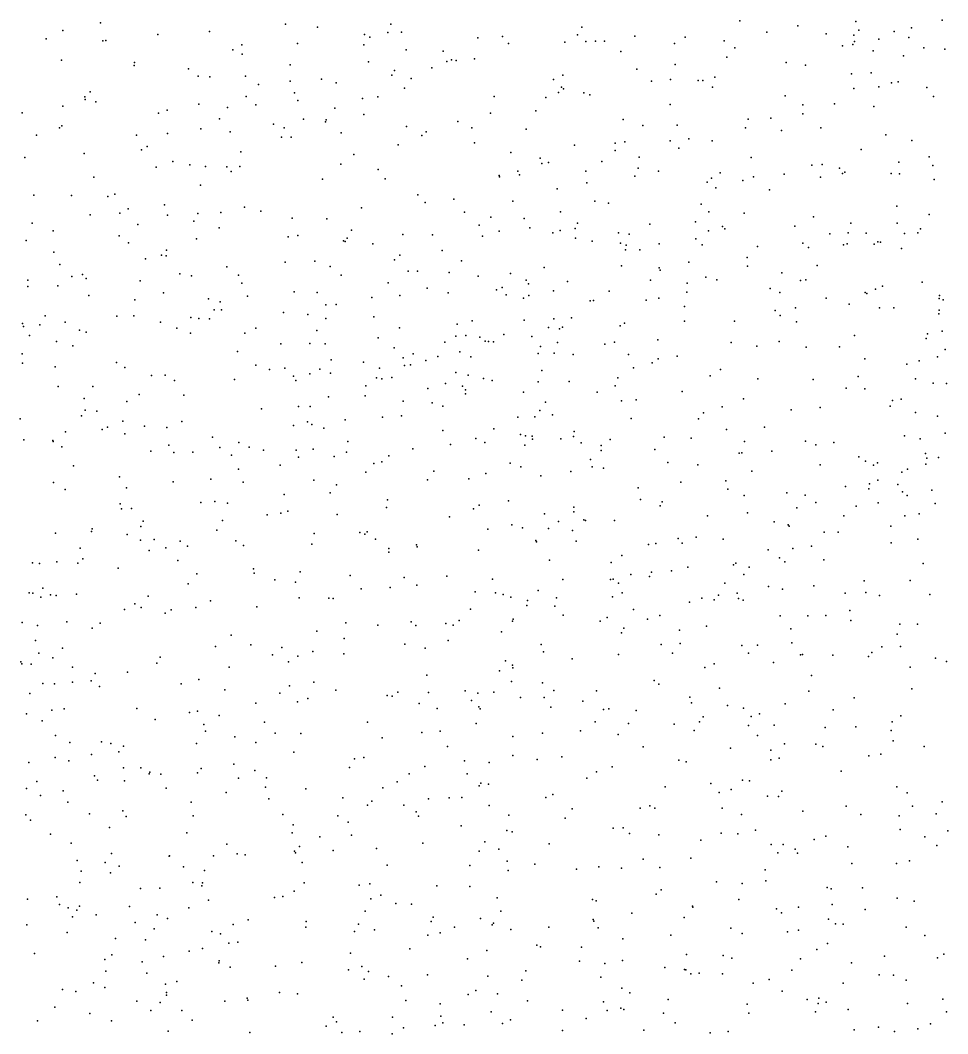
# Model space of a CAD drawing. Header units: metres. Extents: x -25 to 25, y -27.7 to 27.8.
# Drawn here: x -3.285 to -1.738, y 1.707 to 3.398 of the extents above; entities that cross this region are included whole.
import ezdxf

# ---------------------------------------------------------------- set-up
doc = ezdxf.new("R2010")
doc.units = ezdxf.units.M

msp = doc.modelspace()

# ---------------------------------------------------------------- linework, layer by layer
for p in [(-3.1509, 3.3943, -10.1963), (-2.8423, 3.3921, 13.0084), (-2.7892, 3.3868, 24.8754), (-2.6668, 3.3919, -9.9068), (-2.348, 3.3872, -9.7775), (-2.0843, 3.3976, 28.7458), (-1.9878, 3.3892, 15.7007), (-1.891, 3.3963, -10.1173), (-1.7981, 3.3857, 18.0798), (-1.7466, 3.3985, 13.7947), (-3.2417, 3.3675, 25.1123), (-3.214, 3.3815, 18.8822), (-3.0554, 3.3749, 29.1836), (-2.9695, 3.3798, 25.0237), (-2.7106, 3.375, 24.7938), (-2.7016, 3.3705, 16.3932), (-2.6718, 3.3783, 13.737), (-2.6488, 3.3786, 6.9426), (-2.5216, 3.3691, 13.0468), (-2.4805, 3.3714, 24.6059), (-2.3555, 3.3741, 6.7732), (-2.2597, 3.3719, 18.1997), (-2.1758, 3.3702, 13.2268), (-2.0396, 3.3787, 13.3758), (-1.9406, 3.3756, 28.5352), (-1.8942, 3.3736, 13.6381), (-1.8858, 3.3819, 15.6854), (-1.8526, 3.367, -22.9254), (-1.8267, 3.38, 28.2369), (-1.8025, 3.3698, 13.6587), (-3.1475, 3.3643, 29.198), (-3.1421, 3.3645, 24.981), (-2.9301, 3.3494, 29.1754), (-2.9154, 3.3573, 16.3872), (-2.8225, 3.3598, 16.4097), (-2.7118, 3.3576, 6.7338), (-2.4704, 3.3599, 16.322), (-2.3762, 3.3618, 16.2579), (-2.3413, 3.3631, 13.118), (-2.325, 3.3635, 24.3305), (-2.3103, 3.3635, 23.5128), (-2.1936, 3.3595, 24.5134), (-2.1107, 3.3644, 18.2549), (-2.0927, 3.3523, 13.3015), (-1.9128, 3.356, 28.4386), (-1.8959, 3.3582, 16.3427), (-1.8931, 3.3632, 18.3314), (-1.7774, 3.3523, 25.5951), (-1.7421, 3.3505, 28.0508), (-2.9146, 3.3417, 13.0108), (-2.6411, 3.3491, 13.0006), (-2.5795, 3.3469, 24.6638), (-2.5653, 3.3327, 3.7432), (-2.527, 3.3339, 6.6739), (-2.2827, 3.3461, 24.522), (-2.106, 3.3367, 16.2575), (-1.8618, 3.3475, 28.3214), (-1.8114, 3.3389, 15.7492), (-3.2163, 3.332, 13.1175), (-3.0947, 3.3229, 13.0537), (-3.0943, 3.3281, 16.3413), (-3.0045, 3.3174, 15.9604), (-2.8347, 3.3243, 18.5654), (-2.7042, 3.3294, 29.14), (-2.5984, 3.3189, 16.4097), (-2.5733, 3.3298, 24.637), (-2.5576, 3.3316, 7.0599), (-2.2563, 3.3168, 13.1622), (-2.1921, 3.3248, 6.7249), (-2.0069, 3.3279, 18.4458), (-1.9748, 3.3234, 15.777), (-2.988, 3.3053, 24.9865), (-2.9687, 3.3039, 18.709), (-2.9092, 3.3054, 24.9307), (-2.7825, 3.3003, 24.8114), (-2.6649, 3.307, 6.5859), (-2.6608, 3.3149, -23.3475), (-2.6326, 3.3013, 23.0051), (-2.3952, 3.2997, 29.0065), (-2.3798, 3.3069, 13.754), (-2.2003, 3.2996, 16.1136), (-2.126, 3.3036, 16.0061), (-1.8982, 3.309, 3.6232), (-1.8653, 3.311, 13.5145), (-2.8873, 3.2912, 6.6141), (-2.8348, 3.2969, 13.7442), (-2.758, 3.2943, -10.11), (-2.6439, 3.2852, 24.6826), (-2.3822, 3.2869, 3.637), (-2.3784, 3.2843, 13.0832), (-2.2315, 3.2967, 23.8465), (-2.1539, 3.2979, -9.9529), (-2.1463, 3.2979, 28.8094), (-2.1298, 3.2867, 13.2466), (-1.8941, 3.2847, 28.3727), (-1.8526, 3.2873, 15.8076), (-1.8312, 3.2941, 6.7366), (-1.8204, 3.2955, 24.5071), (-1.7721, 3.2865, 13.6059), (-3.1771, 3.2708, 4.2994), (-3.1767, 3.2662, 29.2454), (-3.1683, 3.2788, 16.3266), (-2.9079, 3.2712, 6.864), (-2.8275, 3.2775, 12.9612), (-2.7138, 3.268, 3.9699), (-2.6884, 3.2705, 12.9763), (-2.4944, 3.271, 13.0376), (-2.4081, 3.2698, -9.9634), (-2.3871, 3.2777, 24.5359), (-2.3447, 3.2774, 16.2889), (-2.3345, 3.2741, 6.6314), (-2.0088, 3.2726, 18.6024), (-1.7612, 3.2714, 28.0031), (-3.2142, 3.255, 25.0181), (-3.1591, 3.2624, 13.865), (-3.0401, 3.2484, 24.9952), (-2.9873, 3.2582, 29.195), (-2.9393, 3.253, 12.9834), (-2.8918, 3.2574, 16.4251), (-2.8218, 3.2645, 16.0152), (-2.7603, 3.252, 7.0404), (-2.2005, 3.2578, 18.5369), (-1.9795, 3.2575, 13.3971), (-1.9264, 3.259, 15.8422), (-1.8606, 3.2548, 28.2862), (-3.2821, 3.2439, 25.0916), (-3.0542, 3.2432, 12.9809), (-2.9528, 3.234, 4.3111), (-2.8122, 3.2333, 24.8042), (-2.7744, 3.2322, 4.1674), (-2.7117, 3.2412, 24.7233), (-2.5006, 3.2433, 24.5759), (-2.4249, 3.2473, 16.3612), (-2.2792, 3.2326, 28.9293), (-2.0706, 3.2333, 13.2911), (-2.0329, 3.235, 28.6797), (-1.9794, 3.2424, -10.3529), (-3.2197, 3.2189, 18.905), (-3.2156, 3.2225, 13.0242), (-2.9836, 3.2173, -23.5058), (-2.8624, 3.2249, 29.1783), (-2.8448, 3.2188, 6.4326), (-2.7759, 3.2292, 22.8432), (-2.6408, 3.2213, 16.4474), (-2.5548, 3.2295, 16.4252), (-2.5316, 3.2189, 29.0933), (-2.4409, 3.2167, 29.0363), (-2.246, 3.223, 23.9858), (-2.1892, 3.2236, 24.4932), (-2.075, 3.219, 24.486), (-2.0148, 3.2143, 15.9968), (-1.949, 3.2191, 7.3292), (-3.2581, 3.2065, 16.3173), (-3.091, 3.2068, 29.2287), (-3.0391, 3.2095, 24.9605), (-2.9346, 3.2124, 24.9096), (-2.8492, 3.2034, 24.9311), (-2.833, 3.2036, 16.4565), (-2.7495, 3.2105, 12.9485), (-2.6148, 3.2064, 24.6428), (-2.6078, 3.2125, 3.8612), (-2.1695, 3.2007, 6.5747), (-1.8408, 3.2072, 13.595), (-1.7973, 3.1977, 15.9848), (-3.0829, 3.1825, 6.4323), (-3.0734, 3.1878, 16.4), (-2.6544, 3.1905, 12.957), (-2.5271, 3.194, 13.7434), (-2.3605, 3.1898, 13.0812), (-2.2925, 3.1809, 24.503), (-2.2924, 3.1931, 7.1751), (-2.2764, 3.1958, 24.1666), (-2.2007, 3.197, 28.8618), (-2.1862, 3.1849, 15.9922), (-2.1303, 3.1971, 16.1142), (-1.8821, 3.1829, 18.7906), (-3.2772, 3.1696, 24.9607), (-3.1783, 3.1763, 24.9724), (-2.9172, 3.1791, 12.9343), (-2.7286, 3.1744, 16.4649), (-2.4662, 3.1776, 13.0283), (-2.4175, 3.1685, 24.4422), (-2.2523, 3.1698, 23.7421), (-2.0652, 3.1697, 18.7999), (-1.7682, 3.1704, 27.9517), (-3.0584, 3.1533, 6.7191), (-3.0307, 3.1629, 12.9227), (-3.0022, 3.1572, 29.2091), (-2.9761, 3.1542, 18.8192), (-2.9403, 3.1541, 16.4465), (-2.9184, 3.1546, 22.6951), (-2.75, 3.1585, 29.1642), (-2.6879, 3.1495, 24.8242), (-2.4546, 3.1464, 16.0099), (-2.4149, 3.1592, -10.1984), (-2.4038, 3.1609, 18.6147), (-2.3416, 3.1468, 28.9736), (-2.3146, 3.1626, 16.3266), (-2.2541, 3.1514, 28.9083), (-2.2199, 3.1465, 18.769), (-1.9641, 3.1567, 28.5993), (-1.9472, 3.1575, -22.9613), (-1.9181, 3.1517, 15.9386), (-1.819, 3.1619, 24.5135), (-1.7625, 3.156, 3.7331), (-3.1625, 3.1365, 22.5455), (-2.933, 3.1461, 13.7439), (-2.7805, 3.1333, 18.7076), (-2.6764, 3.1338, 6.2746), (-2.4857, 3.1395, 6.3524), (-2.4852, 3.1374, 24.5592), (-2.452, 3.1407, 16.4218), (-2.2594, 3.1382, 13.132), (-2.1315, 3.1351, 3.6969), (-2.1174, 3.1441, 24.4853), (-2.0791, 3.131, 28.751), (-2.0617, 3.1372, 13.274), (-2.0104, 3.1415, 16.015), (-1.9499, 3.1367, 24.4939), (-1.9128, 3.1428, 28.5021), (-1.9092, 3.145, 13.3882), (-1.8319, 3.1428, 13.4239), (-1.8179, 3.1422, 28.1955), (-1.7601, 3.1328, 27.8743), (-2.9845, 3.1235, 15.8792), (-2.3889, 3.1172, 3.7663), (-2.3397, 3.1271, 23.3912), (-2.139, 3.1284, 16.1726), (-2.1246, 3.1187, 13.2162), (-2.0351, 3.1157, 24.4894), (-3.2624, 3.1067, 12.9167), (-3.1998, 3.1059, 2.5785), (-3.1389, 3.1044, 15.8543), (-3.127, 3.1083, 2.4338), (-2.6215, 3.1069, 22.9252), (-2.5616, 3.1, 29.105), (-2.4631, 3.0964, 13.005), (-2.3263, 3.0966, 6.3146), (-3.1049, 3.0835, 24.9047), (-3.0442, 3.0903, 4.3588), (-2.9106, 3.0864, 29.1948), (-2.8836, 3.0797, 12.8656), (-2.7159, 3.0854, 24.6982), (-2.6093, 3.0943, 12.9281), (-2.3037, 3.0932, 13.7386), (-2.1488, 3.0917, 28.822), (-2.136, 3.0789, 6.3438), (-1.8223, 3.0883, 28.2858), (-3.1684, 3.0735, 2.1076), (-3.1187, 3.0765, 18.9009), (-3.0393, 3.0734, 2.7055), (-2.9955, 3.063, 29.2241), (-2.9887, 3.076, 24.8872), (-2.9502, 3.0775, 2.5607), (-2.8313, 3.0681, 24.7794), (-2.7736, 3.0671, 7.1103), (-2.544, 3.0784, 24.6588), (-2.4996, 3.07, 7.1612), (-2.4441, 3.0675, 18.7342), (-2.3838, 3.0787, 13.0421), (-2.1581, 3.0623, 19.5994), (-2.0769, 3.0765, 15.7444), (-1.9617, 3.0704, 19.5596), (-1.7684, 3.0741, 27.8091), (-3.2653, 3.0598, 6.232), (-3.2303, 3.0471, 16.3544), (-3.0887, 3.0574, 16.4101), (-2.953, 3.0523, 25.1432), (-2.7326, 3.0484, 24.9592), (-2.5194, 3.0563, 24.5591), (-2.4862, 3.0464, 23.1141), (-2.4348, 3.0523, 29.0303), (-2.384, 3.0478, 24.5182), (-2.3592, 3.0511, 16.3827), (-2.355, 3.0599, 28.9794), (-2.2345, 3.0584, 18.9023), (-2.1365, 3.0471, 7.2468), (-2.1135, 3.0542, 19.3291), (-2.1094, 3.0502, 24.4849), (-1.9925, 3.0546, 19.7159), (-1.8989, 3.0599, 28.4956), (-1.8217, 3.06, 24.5172), (-1.7829, 3.0506, 27.9621), (-3.2754, 3.0308, 2.9109), (-3.1199, 3.0389, 12.7929), (-2.9908, 3.0338, 16.4407), (-2.8382, 3.0368, 16.4748), (-2.8219, 3.0394, 2.6674), (-2.7459, 3.0301, 16.4779), (-2.743, 3.0292, 2.519), (-2.7398, 3.035, 29.1653), (-2.6465, 3.0411, 15.8679), (-2.5972, 3.0406, 4.1506), (-2.5136, 3.0379, 3.9652), (-2.3966, 3.0435, 15.8157), (-2.3588, 3.0347, 6.1495), (-2.3305, 3.0296, 19.5013), (-2.2867, 3.0437, 13.0944), (-2.2693, 3.0412, -23.1848), (-2.158, 3.0335, 13.1712), (-1.9341, 3.042, 13.6171), (-1.9034, 3.0436, 24.4993), (-1.8737, 3.043, 19.2708), (-1.8539, 3.0289, 28.4278), (-1.8498, 3.028, 19.1174), (-1.8098, 3.0426, -22.8087), (-1.7874, 3.0435, 28.1562), (-3.2291, 3.0114, 22.4468), (-3.1043, 3.0269, 29.2713), (-3.0408, 3.015, 12.753), (-2.697, 3.0252, 12.8821), (-2.5808, 3.0142, 24.5999), (-2.2836, 3.0264, 23.5686), (-2.275, 3.0152, 15.6797), (-2.274, 3.023, 24.1052), (-2.2512, 3.0151, 23.8347), (-2.219, 3.0255, 24.4949), (-2.1472, 3.0235, 16.1978), (-2.0548, 3.0209, 16.101), (-1.979, 3.0264, 28.6435), (-1.9699, 3.0194, 3.8129), (-1.9112, 3.0239, 15.6183), (-1.9055, 3.0251, 6.306), (-1.8602, 3.025, 13.3175), (-1.8145, 3.0176, 13.5226), (-3.076, 3.0001, -23.6855), (-3.0494, 3.0064, 13.7516), (-3.0418, 3.0051, 24.8683), (-2.8428, 2.9948, 18.8423), (-2.7933, 2.9966, 2.8417), (-2.6605, 2.9987, 4.429), (-2.6518, 3.0064, 24.6524), (-2.5486, 2.9967, 16.4601), (-2.1697, 2.9947, 3.8281), (-2.0723, 3.0024, 6.1749), (-3.2192, 2.991, 6.7316), (-2.9404, 2.9868, 29.2045), (-2.7679, 2.9873, 6.0851), (-2.638, 2.9796, 7.1483), (-2.622, 2.9799, 12.8767), (-2.5696, 2.9777, -10.2648), (-2.4106, 2.986, 12.9934), (-2.2818, 2.9885, 28.9429), (-2.2192, 2.9854, 5.9452), (-2.2172, 2.9812, 13.1225), (-2.0718, 2.9881, 15.5449), (-1.9556, 2.9891, 16.0039), (-3.2724, 2.9649, 29.3633), (-3.1989, 2.971, 1.7997), (-3.181, 2.9743, 29.3128), (-3.1751, 2.9673, 16.3753), (-3.0851, 2.9636, 16.4099), (-3.0189, 2.9755, 29.2356), (-2.9992, 2.9717, 15.7609), (-2.921, 2.9733, 12.7262), (-2.7497, 2.9732, 12.8122), (-2.521, 2.9714, 12.9271), (-2.467, 2.9761, -23.263), (-2.441, 2.9647, 19.7818), (-2.3717, 2.9624, 5.9342), (-2.2335, 2.9646, 16.2929), (-2.141, 2.9696, 5.787), (-2.123, 2.9652, 24.4939), (-2.0144, 2.9771, 28.712), (-1.983, 2.9641, 5.5979), (-1.9742, 2.9655, 5.979), (-1.7802, 2.9615, 28.3127), (-3.2722, 2.9544, 12.6948), (-3.2221, 2.955, 24.8422), (-3.046, 2.9438, 25.2656), (-2.9152, 2.9598, 16.4571), (-2.828, 2.9453, 29.1807), (-2.7897, 2.9442, 24.7509), (-2.6711, 2.9601, 13.6714), (-2.6061, 2.9511, 24.8857), (-2.5712, 2.9434, 29.1076), (-2.4904, 2.9485, 19.3466), (-2.4807, 2.9524, 15.7007), (-2.437, 2.9586, 24.5436), (-2.3952, 2.9467, 19.1585), (-2.3026, 2.9461, 5.7611), (-2.1727, 2.9448, 28.8742), (-2.1722, 2.9596, 5.5837), (-2.0335, 2.9506, -22.9817), (-2.0179, 2.9442, 13.2448), (-1.8753, 2.944, 7.2198), (-1.8581, 2.9499, 5.8548), (-1.8464, 2.9549, 28.4896), (-3.1707, 2.9391, 12.6606), (-3.0936, 2.9321, 3.1968), (-2.9712, 2.9336, 6.0762), (-2.9516, 2.9284, 7.0488), (-2.9057, 2.938, 24.8176), (-2.6982, 2.9355, 16.478), (-2.6518, 2.939, 2.2299), (-2.4744, 2.9404, 4.2415), (-2.4452, 2.9345, 29.0361), (-2.4363, 2.9393, 4.0594), (-2.3342, 2.9303, 13.6944), (-2.3284, 2.9305, 24.2821), (-2.2404, 2.9314, 24.5057), (-2.2194, 2.9347, 5.4065), (-1.9402, 2.9346, 24.5067), (-1.8722, 2.9423, 16.0052), (-1.7516, 2.934, 3.8779), (-1.751, 2.9392, 27.7117), (-1.7453, 2.9321, 28.0818), (-2.9617, 2.9151, 22.6087), (-2.9493, 2.9152, 12.6467), (-2.8456, 2.9106, 2.0234), (-2.7752, 2.9233, 25.1145), (-2.7578, 2.924, 2.9952), (-2.1766, 2.9209, 16.2461), (-2.0256, 2.9142, 24.503), (-1.9914, 2.9187, 16.0541), (-1.9022, 2.9245, 13.2782), (-1.8514, 2.9186, 19.985), (-1.8274, 2.9185, 24.528), (-1.7518, 2.9149, 27.7941), (-3.2434, 2.9054, 25.3319), (-3.2103, 2.8948, 29.339), (-3.1237, 2.9044, 6.0796), (-3.0958, 2.9049, 12.5985), (-3.0512, 2.8946, 29.251), (-3.0003, 2.9025, 16.4315), (-2.9873, 2.9008, 1.912), (-2.969, 2.9004, 29.2139), (-2.8053, 2.9076, 15.726), (-2.7751, 2.9008, 12.6961), (-2.695, 2.9034, 12.7625), (-2.5309, 2.8968, 2.5686), (-2.4444, 2.8978, 5.7205), (-2.3947, 2.8999, 4.4343), (-2.3652, 2.9017, 15.5477), (-2.2766, 2.8929, 23.6542), (-2.1765, 2.8962, 20.0357), (-2.093, 2.8961, 28.8242), (-2.0171, 2.9059, 3.9692), (-1.9901, 2.895, 28.7216), (-1.7526, 2.9085, 15.9922), (-3.2811, 2.8923, 13.8374), (-3.2797, 2.8876, 12.5883), (-3.2526, 2.89, -10.4762), (-3.1864, 2.8815, 15.7099), (-3.1751, 2.8779, 24.8192), (-3.0235, 2.8845, 24.8321), (-3.001, 2.8764, 12.5483), (-2.9104, 2.8765, 12.5798), (-2.8918, 2.8847, 3.2242), (-2.7899, 2.8807, 22.716), (-2.6521, 2.8852, 24.6648), (-2.5563, 2.8915, 4.688), (-2.4038, 2.8857, 5.5706), (-2.385, 2.8832, 29.002), (-2.38, 2.8865, 24.5345), (-2.2841, 2.8887, 16.3265), (-1.7465, 2.8794, 28.33), (-3.2697, 2.8721, 4.5013), (-3.2245, 2.8624, 3.3327), (-2.8018, 2.8592, 4.6167), (-2.6879, 2.8682, 29.1445), (-2.5765, 2.861, 16.4533), (-2.5584, 2.8712, 2.8132), (-2.5415, 2.8726, 19.1001), (-2.5183, 2.8693, 12.8728), (-2.5094, 2.8631, 19.8857), (-2.5038, 2.8623, 24.7423), (-2.4952, 2.8618, 29.0683), (-2.4783, 2.8739, 24.5687), (-2.4313, 2.8704, 16.416), (-2.3887, 2.8609, 5.1994), (-2.2934, 2.8612, 24.5176), (-2.221, 2.8653, 4.2299), (-2.0991, 2.8608, 4.1001), (-2.0189, 2.8625, 5.2667), (-1.893, 2.8724, 15.3616), (-1.7732, 2.8676, 28.4158), (-1.7714, 2.8752, 13.2347), (-3.1971, 2.8552, 16.342), (-2.9227, 2.8454, 3.3999), (-2.8502, 2.8582, 18.9764), (-2.7764, 2.8584, 5.929), (-2.6612, 2.852, 12.7021), (-2.5516, 2.8452, 24.6017), (-2.4208, 2.8425, 24.5092), (-2.4168, 2.8541, 4.8894), (-2.3942, 2.8426, 20.0249), (-2.3096, 2.8577, 4.5609), (-2.0562, 2.8546, 13.1714), (-1.9736, 2.853, 13.224), (-1.9181, 2.8533, 13.525), (-1.7417, 2.8491, 7.0886), (-3.2821, 2.8416, 29.4248), (-3.2811, 2.826, 1.4867), (-3.1245, 2.8273, 3.4891), (-2.7662, 2.8319, 3.4928), (-2.7122, 2.8277, 24.7075), (-2.6463, 2.8353, 19.7273), (-2.6292, 2.8415, 22.8687), (-2.6085, 2.8308, 29.1173), (-2.5884, 2.8375, 12.7507), (-2.5333, 2.8368, 2.2164), (-2.3625, 2.8408, 12.9597), (-2.2703, 2.8406, 28.9437), (-2.2309, 2.8265, 4.4296), (-2.2209, 2.8332, 16.2619), (-2.1887, 2.8381, 24.5114), (-1.8757, 2.8333, 16.0065), (-1.7849, 2.8302, 24.5467), (-1.7544, 2.8365, 5.5273), (-3.2269, 2.8199, 12.4449), (-3.1104, 2.8188, 22.5149), (-2.8919, 2.8228, 29.1897), (-2.8693, 2.8156, 25.2555), (-2.8436, 2.8179, 24.7677), (-2.8016, 2.8085, -23.5477), (-2.7849, 2.8159, 3.7943), (-2.7676, 2.8096, -10.2978), (-2.6857, 2.8176, 19.0623), (-2.6441, 2.8225, 3.7278), (-2.634, 2.8235, 3.1029), (-2.5581, 2.8106, 15.5559), (-2.4147, 2.8138, 7.1507), (-2.2616, 2.8183, 4.7558), (-2.1164, 2.8158, -10.3756), (-1.806, 2.8246, 13.4028), (-3.0663, 2.8055, 3.6642), (-3.043, 2.8061, 29.2537), (-3.0274, 2.7975, 6.9955), (-2.9277, 2.799, 16.4201), (-2.8293, 2.8042, 7.1049), (-2.8251, 2.7972, 16.4448), (-2.6907, 2.8015, 19.2485), (-2.6817, 2.7998, 4.8018), (-2.665, 2.802, 12.6119), (-2.5756, 2.7923, 3.3879), (-2.5377, 2.806, 5.5481), (-2.512, 2.8008, 13.6125), (-2.4979, 2.797, 16.4131), (-2.4209, 2.7952, 24.5665), (-2.3691, 2.7957, 15.3878), (-2.2877, 2.8018, 13.012), (-2.1337, 2.8049, 13.1103), (-2.0544, 2.7998, 24.5136), (-1.9622, 2.7991, 16.0065), (-1.8871, 2.8037, 13.1661), (-1.7913, 2.7998, 15.2655), (-1.762, 2.7925, 15.9862), (-1.7398, 2.7921, 13.124), (-3.2218, 2.7871, 22.401), (-3.1641, 2.7874, 4.6055), (-2.7084, 2.7886, 19.4564), (-2.605, 2.7839, 4.9345), (-2.5471, 2.788, 3.8865), (-2.5423, 2.775, 22.9845), (-2.5419, 2.7816, 5.2941), (-2.4452, 2.778, 29.0333), (-2.3224, 2.7776, 24.1922), (-2.2925, 2.7884, 13.6161), (-2.1806, 2.7787, -23.076), (-1.9069, 2.7845, 28.6854), (-1.8756, 2.7835, 24.5301), (-3.1784, 2.7671, -23.7797), (-3.1074, 2.762, 24.7975), (-3.0868, 2.7739, -10.399), (-3.0119, 2.7728, 12.365), (-2.7706, 2.77, 12.4588), (-2.7096, 2.7718, 29.143), (-2.6459, 2.7625, 24.6931), (-2.5977, 2.7601, 5.094), (-2.4086, 2.7613, 12.8647), (-2.2816, 2.7633, 23.855), (-2.2574, 2.7652, 20.1996), (-2.0782, 2.7667, 20.1985), (-1.8297, 2.7638, -22.9505), (-1.8152, 2.7663, 28.5821), (-3.1767, 2.7477, 29.3273), (-3.1575, 2.746, 16.3143), (-2.8824, 2.75, 15.6108), (-2.8209, 2.7538, 4.7512), (-2.8011, 2.7539, 1.8822), (-2.58, 2.7543, 12.6158), (-2.4183, 2.7472, 23.2817), (-2.1448, 2.7432, 16.165), (-2.1137, 2.7531, 7.1526), (-1.9985, 2.7484, 28.789), (-1.9501, 2.752, 15.186), (-1.8338, 2.7543, 20.1484), (-1.7915, 2.7439, 4.0455), (-3.285, 2.7335, 3.7883), (-3.1827, 2.7383, 13.6724), (-3.1137, 2.7292, 12.3112), (-3.0155, 2.7289, 24.8003), (-2.8059, 2.7283, 3.9996), (-2.7986, 2.7238, 24.7633), (-2.7429, 2.7313, 5.6733), (-2.6804, 2.7361, 12.484), (-2.6488, 2.738, 1.9522), (-2.455, 2.7361, 20.1744), (-2.4266, 2.7366, 3.4795), (-2.3967, 2.7397, 16.3691), (-2.2657, 2.734, 15.2232), (-2.1532, 2.7332, 4.681), (-1.7545, 2.7378, 28.4562), (-3.2093, 2.7113, 24.7801), (-3.1484, 2.7155, 19.1131), (-3.1394, 2.7196, 1.5949), (-3.1103, 2.708, 25.397), (-3.078, 2.7208, 15.5915), (-3.0402, 2.7189, 3.9593), (-2.8292, 2.7219, 12.3471), (-2.7786, 2.7179, 19.6257), (-2.5801, 2.714, 24.6725), (-2.495, 2.7165, 12.6668), (-2.4505, 2.7071, 3.2624), (-2.3608, 2.7121, 2.5995), (-2.1066, 2.7153, 24.5286), (-2.0432, 2.7191, 16.0634), (-1.742, 2.7094, 12.9438), (-3.279, 2.6981, 6.0559), (-3.2308, 2.6971, 15.6003), (-3.2301, 2.6952, 12.2829), (-2.9642, 2.7028, 12.2877), (-2.9201, 2.6937, 19.1755), (-2.7387, 2.6952, 12.3699), (-2.5673, 2.6902, 13.5164), (-2.5249, 2.7005, 16.396), (-2.5097, 2.6937, 24.8811), (-2.4418, 2.7049, 24.6343), (-2.431, 2.7043, 12.7524), (-2.4301, 2.6992, 2.9757), (-2.3833, 2.6996, 2.8038), (-2.362, 2.7037, 24.3278), (-2.3493, 2.6933, 2.4265), (-2.301, 2.6986, 24.0117), (-2.2108, 2.7028, 16.2133), (-2.1656, 2.7008, 13.0589), (-2.0765, 2.6956, 4.4684), (-1.975, 2.6958, 5.1982), (-1.9578, 2.6901, 13.1133), (-1.9277, 2.6937, 7.0896), (-1.8098, 2.7049, 12.073), (-1.7833, 2.6999, 13.03), (-3.2155, 2.6866, 3.9427), (-3.067, 2.6793, 4.7718), (-3.0369, 2.6895, 29.2282), (-3.029, 2.6772, 16.3298), (-2.9971, 2.6778, 5.7668), (-2.9518, 2.6853, 29.1816), (-2.9032, 2.6857, 13.505), (-2.8789, 2.6809, 24.785), (-2.8246, 2.6807, 19.3329), (-2.7964, 2.6826, 19.7813), (-2.7407, 2.6777, 5.1794), (-2.6302, 2.6831, 29.1072), (-2.4433, 2.6891, 3.9626), (-2.3159, 2.6886, 16.288), (-2.3158, 2.6802, 7.089), (-2.2263, 2.6823, 12.9598), (-2.0854, 2.6757, 13.0633), (-2.0811, 2.6767, 28.8725), (-2.0309, 2.6794, 24.5365), (-1.7746, 2.6756, 13.0221), (-2.9326, 2.6725, 16.3589), (-2.8207, 2.6691, 5.0332), (-2.761, 2.6703, 29.1406), (-2.6951, 2.6586, 15.5096), (-2.6818, 2.6614, 24.7268), (-2.6698, 2.6714, 20.0948), (-2.4674, 2.6594, 15.3075), (-2.3335, 2.6655, 12.7955), (-2.2045, 2.6605, 28.9399), (-2.1544, 2.6565, 16.1264), (-1.9504, 2.6564, 15.9638), (-1.8858, 2.6696, 12.2318), (-1.8747, 2.6628, 13.0281), (-1.8549, 2.6596, 13.2189), (-1.7743, 2.6578, 11.8699), (-1.7722, 2.6678, 12.8684), (-1.7527, 2.6685, 28.5287), (-3.1964, 2.6546, 29.3429), (-2.9208, 2.649, 4.1141), (-2.8515, 2.6558, 22.6849), (-2.7085, 2.6443, 16.3788), (-2.5952, 2.6458, 7.0503), (-2.5082, 2.642, 24.6609), (-2.4499, 2.6529, 12.5887), (-2.3664, 2.6454, 23.4631), (-2.3307, 2.6531, 20.3103), (-2.3119, 2.6509, 3.7876), (-2.0641, 2.6457, 4.8939), (-1.8615, 2.6558, 12.4679), (-1.8141, 2.644, 28.6314), (-1.8046, 2.6492, 12.7671), (-3.2298, 2.6272, 16.2264), (-3.1192, 2.6362, 24.7812), (-3.0298, 2.6282, 12.1849), (-2.9671, 2.6327, 5.6192), (-2.9133, 2.6276, 12.2025), (-2.7953, 2.6309, 7.0583), (-2.7575, 2.623, 24.7606), (-2.6055, 2.6314, 20.2296), (-2.5367, 2.6332, 23.0493), (-2.4165, 2.6383, 29.0187), (-2.1827, 2.6277, 12.8936), (-2.1079, 2.63, 24.5454), (-1.8679, 2.6249, 28.7048), (-1.854, 2.6307, 24.5565), (-1.8206, 2.6237, 12.8044), (-3.2102, 2.6153, 4.8447), (-3.1077, 2.6183, 29.2661), (-2.8446, 2.6067, 16.3395), (-2.7681, 2.61, 12.2376), (-2.254, 2.6182, 13.4643), (-2.1046, 2.6159, 20.363), (-2.0772, 2.6055, 16.0119), (-2.0061, 2.6099, 15.0375), (-1.9755, 2.6061, 28.8066), (-1.908, 2.6202, -10.5007), (-1.8693, 2.6162, 12.8737), (-1.8131, 2.6114, 15.0557), (-1.764, 2.6141, 6.9222), (-3.1181, 2.5914, 4.1496), (-2.984, 2.5936, 16.2827), (-2.9603, 2.5955, 19.2899), (-2.9393, 2.5924, 5.2501), (-2.6723, 2.598, 29.1019), (-2.5193, 2.589, 16.3132), (-2.4705, 2.5961, 12.452), (-2.2502, 2.5988, 3.5051), (-2.2175, 2.5882, 12.7501), (-2.2138, 2.5949, 16.1297), (-1.9576, 2.5935, 4.3893), (-1.8534, 2.5932, 20.304), (-1.805, 2.605, 12.6836), (-1.7585, 2.5917, 24.5846), (-3.1163, 2.5831, 1.5228), (-3.0992, 2.5834, 16.2367), (-2.8728, 2.573, -23.5852), (-2.8505, 2.576, 24.782), (-2.8385, 2.5791, 29.1308), (-2.7562, 2.5736, 20.2173), (-2.6741, 2.585, -23.4041), (-2.5286, 2.5829, 20.3708), (-2.4102, 2.5745, 6.9878), (-2.3614, 2.578, 24.6235), (-2.3611, 2.5856, 12.5628), (-2.1381, 2.5716, 12.7867), (-2.0717, 2.5762, 28.8814), (-1.9892, 2.5848, 5.0774), (-1.8903, 2.5876, 13.0837), (-1.8092, 2.5714, 4.1842), (-1.7854, 2.5744, 11.7022), (-3.0797, 2.5624, 12.1273), (-2.9478, 2.5635, 13.4057), (-2.5687, 2.5694, 25.0014), (-2.4647, 2.5565, 24.6829), (-2.3872, 2.5617, 28.9896), (-2.3448, 2.5645, 2.1834), (-2.342, 2.5633, 4.0019), (-2.2933, 2.5635, 16.1706), (-2.0271, 2.5615, 12.831), (-2.0036, 2.5563, 15.9278), (-1.9108, 2.5712, 15.9176), (-3.226, 2.5425, 29.3785), (-3.1664, 2.5451, 12.1219), (-3.1653, 2.5494, -23.7295), (-3.1069, 2.5401, 29.2337), (-3.0837, 2.5537, -10.2639), (-2.9572, 2.5475, 19.4955), (-2.7945, 2.5416, 12.1517), (-2.7186, 2.5434, -10.2209), (-2.7103, 2.5406, 16.3018), (-2.706, 2.5447, 12.202), (-2.505, 2.5491, 12.3556), (-2.4469, 2.5515, 15.1943), (-2.4036, 2.5504, 24.5193), (-2.3638, 2.5466, 23.6324), (-2.0018, 2.5542, 12.3025), (-1.9438, 2.5438, 6.9949), (-1.9202, 2.5439, 12.8144), (-1.8327, 2.554, 28.6676), (-3.0843, 2.5309, 24.7865), (-3.0617, 2.5321, 5.3784), (-3.0181, 2.529, 29.1593), (-3.006, 2.5206, 12.0889), (-2.9255, 2.5294, 29.1262), (-2.9124, 2.522, 12.1041), (-2.7984, 2.524, 13.3394), (-2.6924, 2.5326, 20.3773), (-2.6237, 2.5227, 29.0653), (-2.4246, 2.5299, -23.2192), (-2.4236, 2.5279, 16.2379), (-2.3577, 2.5288, 24.2056), (-2.2369, 2.5233, 3.2624), (-2.2247, 2.525, 12.5887), (-2.187, 2.5337, 3.7155), (-2.1808, 2.5255, 28.9354), (-2.1572, 2.5359, 13.329), (-2.1124, 2.5326, 12.699), (-1.9648, 2.5207, 12.7572), (-1.832, 2.5261, 12.547), (-1.7871, 2.5322, 15.9098), (-3.1851, 2.5173, 1.3995), (-3.0702, 2.5136, 16.1999), (-3.0422, 2.5182, 25.4095), (-2.6703, 2.517, 6.9559), (-2.6699, 2.5107, 25.1467), (-2.6229, 2.5197, 12.2282), (-2.5205, 2.5141, 4.1878), (-2.2811, 2.5051, 12.4954), (-2.0371, 2.5144, 12.0541), (-1.9958, 2.517, 28.8246), (-3.2647, 2.4931, 29.4455), (-3.253, 2.492, 5.8708), (-3.2239, 2.4944, 5.0997), (-3.1887, 2.4925, 16.1592), (-3.1807, 2.4995, 22.4578), (-3.0221, 2.4967, 4.2822), (-2.4022, 2.4974, 13.3123), (-2.2988, 2.4932, 16.1225), (-2.0951, 2.4894, 24.5937), (-2.0912, 2.4921, 12.6124), (-2.0181, 2.5015, 12.6736), (-2.0093, 2.4943, 24.585), (-1.9443, 2.4981, 15.8688), (-1.7785, 2.4918, 5.3573), (-3.1219, 2.4841, 19.3281), (-2.9903, 2.4746, 24.7974), (-2.8958, 2.4829, 20.2483), (-2.8945, 2.4757, 16.2207), (-2.8179, 2.4778, 22.8082), (-2.7347, 2.4717, 15.4071), (-2.5731, 2.4704, 24.7395), (-2.2662, 2.4733, 2.3317), (-2.2353, 2.4702, 2.8039), (-2.2319, 2.4771, 2.6054), (-2.1983, 2.4797, 3.9204), (-2.1709, 2.4859, 16.0013), (-2.0778, 2.4735, 12.4241), (-2.0686, 2.4857, -10.4546), (-3.0048, 2.4581, 19.8754), (-2.86, 2.4646, 1.6634), (-2.8259, 2.4604, 24.7947), (-2.6447, 2.4685, 16.2413), (-2.6231, 2.4558, 23.05), (-2.4968, 2.4659, 24.8682), (-2.3799, 2.4648, 12.349), (-2.3002, 2.4651, 28.9676), (-2.2959, 2.4656, 20.5659), (-2.2871, 2.4592, 12.3932), (-2.1093, 2.4592, 12.1808), (-2.0365, 2.4536, 15.8696), (-1.9608, 2.4544, 11.6995), (-1.8768, 2.4627, 5.2183), (-1.8, 2.4633, 12.3674), (-3.2704, 2.443, 22.0082), (-3.2643, 2.4422, 16.1029), (-3.2476, 2.4506, 22.1718), (-3.2346, 2.4394, 12.0589), (-3.225, 2.4381, 29.3596), (-3.1912, 2.4405, 5.4324), (-3.0718, 2.4375, 16.1314), (-2.7164, 2.4493, 12.1157), (-2.6676, 2.4516, 1.7798), (-2.5261, 2.4443, 29.0123), (-2.4921, 2.4429, 13.1985), (-2.4792, 2.4401, 6.87), (-2.4208, 2.4466, 2.0066), (-2.2971, 2.4361, 6.885), (-2.2805, 2.4429, 13.1396), (-2.1198, 2.4389, 3.4566), (-2.0889, 2.4424, 12.7416), (-2.0133, 2.449, 12.5171), (-1.9084, 2.4422, 12.4276), (-1.874, 2.4434, 11.5247), (-1.8512, 2.4385, 28.697), (-1.7672, 2.4403, 12.286), (-3.2508, 2.4356, 13.4112), (-3.0941, 2.4247, 29.1704), (-2.9678, 2.4297, 16.1483), (-2.8901, 2.4192, 20.4005), (-2.8199, 2.4346, 12.0641), (-2.7702, 2.4337, 29.0538), (-2.7632, 2.4331, 13.2061), (-2.4665, 2.4358, 12.2523), (-2.4398, 2.4218, 24.7172), (-2.4389, 2.43, 24.6408), (-2.3928, 2.4206, 16.1204), (-2.3905, 2.4346, 28.9802), (-2.1686, 2.4275, 24.6334), (-2.1477, 2.4339, 12.4374), (-2.1272, 2.4311, 15.907), (-2.0867, 2.4334, 14.9232), (-2.0788, 2.4307, 28.8899), (-3.1112, 2.415, 15.4834), (-3.0833, 2.4182, 13.2844), (-3.043, 2.409, 19.6913), (-3.0331, 2.4147, 20.1793), (-2.9921, 2.4181, 29.0992), (-2.5338, 2.4153, 16.1596), (-2.3791, 2.4056, 23.9534), (-2.262, 2.4151, 4.0928), (-2.218, 2.4052, 15.9493), (-2.0173, 2.4046, 24.6184), (-1.971, 2.4045, 4.7102), (-1.9408, 2.405, 5.0212), (-1.9007, 2.4134, 24.6055), (-3.2818, 2.3932, 25.511), (-3.2565, 2.3883, 21.8492), (-3.2071, 2.3946, 4.3615), (-3.1519, 2.392, 12.0289), (-2.742, 2.3925, 16.1521), (-2.6882, 2.3889, 20.5926), (-2.6325, 2.3944, 15.2739), (-2.6249, 2.3885, 13.1236), (-2.5749, 2.3919, 4.306), (-2.5626, 2.3886, 24.7564), (-2.5526, 2.3966, 12.16), (-2.4636, 2.3953, 15.0993), (-2.4625, 2.3986, 23.5465), (-2.3175, 2.3958, 12.3051), (-2.3057, 2.4017, 24.6918), (-2.2384, 2.3988, 12.9898), (-2.1401, 2.3874, -23.1967), (-1.8994, 2.3965, 4.4447), (-1.8173, 2.3906, 6.8601), (-1.7881, 2.3904, 28.6163), (-3.1651, 2.3841, 29.1999), (-2.9333, 2.3724, 24.8104), (-2.7902, 2.3789, -23.4167), (-2.4818, 2.3778, 16.1014), (-2.2818, 2.376, 28.9509), (-2.2777, 2.384, 2.198), (-2.1851, 2.3807, 12.3465), (-1.9995, 2.3826, 20.6176), (-1.8217, 2.3741, 12.1989), (-3.2596, 2.3632, 24.8091), (-2.9595, 2.353, 6.8931), (-2.9003, 2.3561, 12.0166), (-2.8484, 2.3514, 16.0975), (-2.7446, 2.3664, 24.8038), (-2.6435, 2.3573, 16.1163), (-2.5713, 2.3632, 28.9864), (-2.4158, 2.3566, 24.4879), (-2.2154, 2.3568, 24.6878), (-2.184, 2.3584, 2.5191), (-2.0813, 2.3547, 3.7501), (-2.0551, 2.3555, 12.3245), (-1.9978, 2.3596, 6.8719), (-1.8474, 2.3528, 15.7947), (-1.8162, 2.3533, 20.5496), (-3.2538, 2.342, 16.0098), (-3.2146, 2.3504, 29.272), (-3.0516, 2.3352, 29.0779), (-2.8644, 2.3393, -10.0804), (-2.8217, 2.3373, 13.088), (-2.7967, 2.345, 6.8622), (-2.745, 2.3411, 28.9926), (-2.6094, 2.3506, 23.1855), (-2.4118, 2.3444, 12.9641), (-2.2868, 2.3398, 15.9229), (-2.1966, 2.342, 15.8509), (-2.0699, 2.3423, 24.6577), (-1.9831, 2.3393, 12.2689), (-1.9798, 2.3398, 28.7985), (-1.9291, 2.3386, 24.6467), (-1.8696, 2.3366, 14.8824), (-1.8643, 2.3431, -23.1686), (-3.2841, 2.3275, 5.8097), (-3.2824, 2.3243, 29.4243), (-3.2671, 2.3235, 12.0195), (-3.2308, 2.3343, 6.7885), (-3.1981, 2.319, 13.2386), (-3.0574, 2.3256, 11.9899), (-2.9364, 2.3189, 29.001), (-2.8374, 2.3279, 28.9954), (-2.4751, 2.3294, 28.9638), (-2.4635, 2.322, 16.0151), (-2.3643, 2.3326, 12.2023), (-2.1425, 2.3184, 12.2645), (-2.1273, 2.3243, 28.8945), (-2.028, 2.3265, 15.7749), (-1.8004, 2.319, 12.1091), (-1.7581, 2.334, 5.275), (-1.7393, 2.3282, 15.8058), (-3.1599, 2.3081, 11.9949), (-3.106, 2.3106, 20.421), (-2.6065, 2.3056, 20.7103), (-2.4853, 2.3127, 12.1292), (-2.4634, 2.3174, 24.7557), (-1.9647, 2.3051, 12.1941), (-3.2475, 2.2915, 19.4647), (-3.2278, 2.2907, 19.9825), (-3.1978, 2.2935, 15.4396), (-3.1669, 2.2958, 29.1074), (-3.153, 2.2866, 24.8338), (-3.0165, 2.2907, 29.0092), (-2.9868, 2.2979, 25.3789), (-2.8359, 2.2876, 11.9954), (-2.7954, 2.2938, 20.6527), (-2.4654, 2.2946, 23.7514), (-2.4138, 2.2924, 12.797), (-2.2275, 2.2966, 28.914), (-2.2196, 2.2904, -10.4141), (-3.2692, 2.2747, 4.5049), (-2.9438, 2.2807, 15.9814), (-2.8518, 2.2753, 15.9935), (-2.7587, 2.2803, 16.0085), (-2.6727, 2.2712, 25.1105), (-2.6643, 2.2704, 24.8155), (-2.6549, 2.2771, 1.7554), (-2.6039, 2.2762, 12.0499), (-2.5426, 2.2792, 24.9323), (-2.5216, 2.2756, 15.964), (-2.4946, 2.2771, 24.7859), (-2.4506, 2.2683, -23.2716), (-2.4109, 2.2679, 15.0268), (-2.3947, 2.2797, 15.9143), (-2.3238, 2.2795, 15.8577), (-2.1679, 2.2689, 12.181), (-2.1184, 2.2836, 2.9017), (-1.9692, 2.2785, 20.7326), (-1.8938, 2.2673, 28.7061), (-1.7974, 2.2825, 28.5927), (-3.0906, 2.2499, 29.0028), (-2.8919, 2.2585, 12.9498), (-2.8222, 2.2607, 24.8365), (-2.8053, 2.2662, 1.6426), (-2.6197, 2.2583, 12.8262), (-2.5319, 2.263, 23.5191), (-2.5201, 2.2527, 1.8483), (-2.3997, 2.2521, 12.4476), (-2.3463, 2.262, 6.7665), (-2.165, 2.259, 15.7548), (-2.105, 2.2546, 12.1228), (-2.0783, 2.2501, 28.8455), (-2.0085, 2.2573, 28.7964), (-3.2747, 2.2409, 29.3252), (-3.2325, 2.2469, 24.8505), (-3.2117, 2.2492, 19.6391), (-3.0027, 2.2431, 15.918), (-2.9891, 2.2452, 4.5015), (-2.9534, 2.2382, 1.5173), (-2.5896, 2.2496, 23.3669), (-2.5174, 2.2492, 12.0693), (-2.3118, 2.2479, 12.2163), (-2.3027, 2.2491, 2.0962), (-2.2572, 2.2463, 12.1594), (-2.1454, 2.236, 20.8266), (-2.0654, 2.2363, 15.7203), (-2.0513, 2.2411, 3.2852), (-1.9288, 2.2475, 12.0459), (-1.8157, 2.2375, 24.7009), (-3.2487, 2.229, 11.9859), (-3.06, 2.2312, 20.5694), (-2.9788, 2.2229, 22.8093), (-2.8775, 2.2267, 6.7964), (-2.7059, 2.2267, 28.9277), (-2.5245, 2.2249, 15.8924), (-2.3259, 2.2273, 24.7515), (-2.27, 2.2247, 14.9193), (-2.1939, 2.2238, 4.17), (-2.1515, 2.2277, 2.3819), (-2.0701, 2.2212, 24.7118), (-2.0271, 2.2222, 3.5065), (-1.9418, 2.2182, 15.6928), (-1.8907, 2.2189, 4.7623), (-1.8304, 2.2274, 11.9621), (-3.226, 2.2046, 29.141), (-2.976, 2.2119, 11.9526), (-2.9269, 2.2025, 24.856), (-2.8598, 2.2085, 28.9196), (-2.8166, 2.2079, 4.5067), (-2.6812, 2.201, 15.2597), (-2.6151, 2.2097, 15.9076), (-2.5842, 2.2118, 28.9312), (-2.4629, 2.2031, 15.8261), (-2.4138, 2.2088, 28.9264), (-2.3505, 2.2122, 12.1097), (-2.2872, 2.2064, 15.7624), (-2.1603, 2.2131, 28.8725), (-2.0549, 2.2045, 3.9201), (-1.832, 2.2131, 5.0162), (-3.2022, 2.193, 29.0502), (-3.1492, 2.194, 24.8671), (-3.1339, 2.1913, 13.0123), (-3.1125, 2.1871, 22.1336), (-2.9908, 2.1916, 15.3921), (-2.892, 2.1932, 22.9433), (-2.5719, 2.1863, 24.8228), (-2.2457, 2.1857, 12.0906), (-2.0997, 2.1837, 11.911), (-2.0098, 2.1907, 3.6904), (-1.9573, 2.1902, 11.946), (-1.9458, 2.1861, 28.721), (-1.8283, 2.1959, 28.6023), (-1.777, 2.1864, 15.7029), (-3.2269, 2.168, 20.564), (-3.1661, 2.1731, 21.621), (-3.1206, 2.1773, 15.8277), (-2.8284, 2.1768, 11.968), (-2.7274, 2.1658, 11.9907), (-2.7117, 2.168, 6.7449), (-2.4631, 2.1715, 12.0384), (-2.3814, 2.1688, 24.7872), (-2.0324, 2.1804, 15.6662), (-2.0185, 2.1666, 28.7667), (-1.8694, 2.1706, 6.7624), (-1.8489, 2.1737, 11.8911), (-3.271, 2.1597, 6.475), (-3.2041, 2.1626, 15.8081), (-3.113, 2.1506, 22.5964), (-3.0837, 2.1506, 1.3815), (-2.9829, 2.1494, 28.8817), (-2.9284, 2.1566, -23.4093), (-2.7356, 2.1513, 15.8127), (-2.6099, 2.1529, 12.0164), (-2.5437, 2.1623, 23.6671), (-2.5025, 2.1597, 20.8653), (-2.4223, 2.1648, 4.3966), (-2.2973, 2.1522, 15.6938), (-2.1862, 2.1634, 12.0013), (-2.174, 2.1605, 15.6558), (-2.0324, 2.1639, 14.8554), (-3.1613, 2.1375, 4.7237), (-3.0702, 2.1405, 21.9218), (-3.0686, 2.1437, 11.9363), (-3.0503, 2.1403, 20.6937), (-2.9895, 2.1424, 24.8872), (-2.9209, 2.1336, 11.9426), (-2.8937, 2.1464, 15.7987), (-2.8743, 2.1342, 25.2763), (-2.636, 2.1405, 25.0072), (-2.5394, 2.1408, 15.7456), (-2.3396, 2.1336, 12.0568), (-2.3237, 2.1441, 28.8834), (-1.9152, 2.1454, 15.6403), (-3.2745, 2.1165, 25.5469), (-3.2574, 2.1278, 11.9658), (-3.1563, 2.1303, -10.0618), (-3.1113, 2.129, 15.7429), (-3.0418, 2.1166, 25.3967), (-2.8756, 2.1183, 24.8927), (-2.8088, 2.1158, 28.8492), (-2.6803, 2.1175, 20.8476), (-2.6562, 2.1275, 15.7618), (-2.5193, 2.1206, 24.7726), (-2.5166, 2.125, 23.8495), (-2.5035, 2.1237, 28.875), (-2.2092, 2.1189, 12.0615), (-2.1329, 2.1243, 24.7635), (-2.0987, 2.1145, 28.7885), (-2.0802, 2.1302, 2.5946), (-2.0682, 2.1291, -10.5975), (-1.8226, 2.1192, 28.5118), (-3.2515, 2.1045, 24.9312), (-3.2136, 2.1123, 21.4674), (-2.9415, 2.1093, -10.0119), (-2.8705, 2.0989, 15.7031), (-2.7467, 2.1005, 15.7069), (-2.604, 2.0988, 12.5849), (-2.5695, 2.1005, 6.7186), (-2.5484, 2.1012, 24.8562), (-2.408, 2.1014, 12.0131), (-2.3962, 2.1063, 28.8589), (-2.119, 2.1095, 11.9052), (-2.0384, 2.1033, 24.7676), (-2.0199, 2.1027, 15.609), (-2.0143, 2.1115, 11.8626), (-1.805, 2.1092, 24.7654), (-3.2058, 2.0936, 28.9387), (-2.9996, 2.0932, 11.9256), (-2.7059, 2.0884, 28.8333), (-2.6985, 2.0949, -23.3702), (-2.6448, 2.0884, 23.5539), (-2.5024, 2.088, 15.6521), (-2.364, 2.0825, 1.9502), (-2.2505, 2.0834, 11.9346), (-2.2345, 2.0871, 24.7998), (-2.226, 2.0836, 15.6058), (-2.114, 2.0833, 15.5985), (-1.9068, 2.0865, 24.7684), (-1.7962, 2.0865, 4.7949), (-1.7468, 2.0942, 11.7558), (-3.2756, 2.0723, 13.1056), (-3.1694, 2.0742, 15.3394), (-3.1138, 2.0788, 24.9214), (-3.1085, 2.0694, 15.6463), (-2.9965, 2.0708, 15.6379), (-2.8471, 2.0726, 23.1718), (-2.755, 2.0704, 25.1428), (-2.6242, 2.0773, 15.6593), (-2.6206, 2.0698, 28.8278), (-2.47, 2.0715, 24.4062), (-2.3756, 2.0665, 6.7099), (-2.0816, 2.0726, 4.1132), (-1.979, 2.0784, 3.7988), (-1.8826, 2.0729, 15.6048), (-1.8184, 2.0704, 28.4391), (-1.757, 2.0738, 28.2783), (-3.2681, 2.0632, 15.6719), (-3.136, 2.0509, 4.8539), (-2.8297, 2.0555, 15.6224), (-2.7379, 2.0598, 24.9061), (-2.5496, 2.0537, 15.1124), (-2.2956, 2.0501, 28.806), (-2.2792, 2.0506, -23.3158), (-1.817, 2.0476, 20.9778), (-3.2346, 2.0399, 6.2464), (-3.0069, 2.0423, 28.8067), (-2.8313, 2.042, 24.9149), (-2.7849, 2.0355, 23.338), (-2.7324, 2.0384, 15.6085), (-2.4729, 2.0462, 28.8149), (-2.4642, 2.044, 20.9634), (-2.2686, 2.0412, 14.9197), (-2.2196, 2.0388, 11.8572), (-2.1497, 2.0302, 28.7448), (-2.1153, 2.0415, 24.8029), (-2.0879, 2.0405, 11.9901), (-2.0584, 2.0464, 28.6981), (-1.9603, 2.0309, 28.5977), (-1.9411, 2.0366, -10.7781), (-1.7756, 2.0354, 11.6982), (-1.7375, 2.0458, 15.6047), (-3.2003, 2.0247, 28.886), (-2.9405, 2.0231, 15.5836), (-2.8193, 2.0195, 1.594), (-2.6907, 2.016, -10.0491), (-2.6134, 2.0251, 24.9009), (-2.5096, 2.0273, 23.9986), (-2.4864, 2.0147, 24.1556), (-2.4024, 2.0238, 15.5822), (-2.0321, 2.0227, 11.7539), (-2.0121, 2.0225, 21.0265), (-1.9922, 2.0152, 15.5526), (-1.904, 2.0188, 11.7106), (-1.7554, 2.0211, 4.5415), (-3.1902, 1.9963, 20.7944), (-3.133, 2.0077, 1.3251), (-3.0366, 2.0035, 22.2753), (-3.0359, 2.0039, 12.8148), (-2.9625, 2.0037, 4.8061), (-2.9233, 2.0071, 24.9338), (-2.91, 2.0056, 11.9363), (-2.8276, 2.0118, 20.8699), (-2.826, 2.009, 28.7641), (-2.763, 2.0126, 4.6881), (-2.5194, 2.0116, 24.8901), (-2.2459, 1.998, 2.0732), (-2.1663, 1.9998, 4.2853), (-2.021, 2.0089, 2.7794), (-1.9883, 2.0081, 24.8146), (-3.1435, 1.9929, 11.9458), (-3.1199, 1.9864, 15.553), (-3.0126, 1.9854, 21.7379), (-2.9774, 1.9793, 1.4617), (-2.8145, 1.9929, 11.946), (-2.6731, 1.988, 11.9609), (-2.5347, 1.9877, 11.9754), (-2.4727, 1.9947, 1.8341), (-2.4707, 1.9794, 15.5554), (-2.4265, 1.9898, 28.7709), (-2.3571, 1.9817, 11.8891), (-2.3196, 1.9856, 24.8588), (-2.2818, 1.983, 28.7509), (-2.2181, 1.9843, 11.7907), (-2.0422, 1.9807, 6.7393), (-1.8974, 1.9912, 15.5361), (-1.8232, 1.9909, 28.3321), (-1.8013, 1.9955, 15.5526), (-3.1835, 1.9785, 24.9817), (-3.1344, 1.9756, 21.4813), (-3.1855, 1.9591, -23.3949), (-3.0842, 1.9494, 15.2773), (-3.0523, 1.9497, 22.4491), (-2.9971, 1.9593, 15.5142), (-2.9818, 1.9535, 11.9389), (-2.9811, 1.959, 28.7429), (-2.8113, 1.9585, 15.5247), (-2.7198, 1.9547, 24.9268), (-2.7016, 1.957, 23.649), (-2.5902, 1.9538, 28.729), (-2.535, 1.9528, 24.6978), (-2.2159, 1.9472, 12.169), (-2.1232, 1.9605, 28.6739), (-2.0805, 1.9577, 15.5146), (-2.0409, 1.9622, 28.6088), (-1.9389, 1.951, 3.3161), (-1.9321, 1.9486, 28.459), (-1.8797, 1.9504, 21.0908), (-3.2728, 1.9317, 5.1987), (-3.2242, 1.9353, 13.0457), (-2.9707, 1.93, 25.2785), (-2.8608, 1.9345, 28.7197), (-2.8469, 1.936, -23.4086), (-2.8278, 1.9446, 24.9381), (-2.6998, 1.932, 15.5105), (-2.6832, 1.9383, 20.9547), (-2.4894, 1.9336, 4.5913), (-2.3303, 1.9311, 11.8228), (-2.3243, 1.9287, 15.5065), (-2.2238, 1.9398, 24.8534), (-2.0863, 1.9308, 2.3377), (-1.8219, 1.9333, 28.1971), (-3.2194, 1.9224, 11.9768), (-3.2049, 1.9169, 21.3494), (-3.1905, 1.913, 25.0382), (-3.1863, 1.9196, 15.4938), (-3.1025, 1.9195, 28.7756), (-3.0037, 1.9172, 22.9286), (-2.7096, 1.9117, 1.6732), (-2.6581, 1.9244, 28.6881), (-2.6322, 1.923, 24.8773), (-2.1635, 1.9196, 15.4884), (-2.1628, 1.9184, 11.6885), (-2.023, 1.9154, 28.5265), (-1.9865, 1.9184, 4.0368), (-1.9305, 1.9228, 24.8548), (-1.875, 1.9141, 28.2968), (-1.7934, 1.928, 15.4966), (-3.1978, 1.9018, 5.9068), (-3.1583, 1.9055, 6.2225), (-3.0565, 1.9056, 22.7582), (-3.0396, 1.8992, 15.4487), (-2.9045, 1.897, 11.953), (-2.5962, 1.9015, 15.4848), (-2.5173, 1.899, 24.9023), (-2.4832, 1.9113, 15.0771), (-2.3293, 1.8974, 1.9405), (-2.3279, 1.8949, 12.3648), (-2.2646, 1.9079, 11.7516), (-2.177, 1.9009, 14.9098), (-2.0148, 1.9089, 12.0267), (-1.9365, 1.8983, 28.3712), (-3.2738, 1.8884, 25.0929), (-3.0932, 1.8925, 25.0075), (-3.0617, 1.8822, 11.955), (-2.9296, 1.8893, 24.9716), (-2.8086, 1.8845, 28.6767), (-2.8082, 1.894, 15.459), (-2.7205, 1.89, 11.9482), (-2.6937, 1.8805, 6.684), (-2.5993, 1.8944, 23.9169), (-2.5603, 1.885, -23.4033), (-2.4975, 1.8888, 24.2457), (-2.4956, 1.8914, 6.6936), (-2.4662, 1.8807, 15.4743), (-2.4033, 1.885, 28.6532), (-2.3206, 1.8837, 6.7075), (-2.0994, 1.883, 28.5685), (-1.9864, 1.88, 15.449), (-1.925, 1.8902, 3.7995), (-1.9117, 1.8897, 11.5737), (-1.8067, 1.8845, 11.5375), (-3.2069, 1.8756, 28.8278), (-3.1261, 1.8659, 25.4014), (-3.0762, 1.8636, 1.3782), (-2.9653, 1.8775, 23.1549), (-2.9507, 1.8737, 6.5873), (-2.7275, 1.8773, 4.8095), (-2.6052, 1.8713, 24.9204), (-2.5842, 1.8753, 12.6192), (-2.2798, 1.8651, 24.8675), (-2.1995, 1.8713, 28.5942), (-2.0804, 1.8742, 21.154), (-2.0047, 1.8772, 2.6639), (-1.7759, 1.8711, 11.925), (-3.0034, 1.8446, 28.7032), (-2.9812, 1.8489, 12.8513), (-2.9369, 1.8579, 15.4176), (-2.9221, 1.8595, 15.2333), (-2.635, 1.8485, 15.4321), (-2.5065, 1.8461, 24.4344), (-2.4231, 1.8545, 24.8823), (-2.4169, 1.8519, 11.8145), (-2.3484, 1.8515, 4.5322), (-1.9558, 1.8474, 24.8951), (-1.9382, 1.8575, 6.7407), (-3.261, 1.8409, 25.5383), (-3.1441, 1.8307, 5.6648), (-3.1321, 1.8384, 28.7688), (-3.0814, 1.8271, 20.9515), (-3.0458, 1.8359, 6.4717), (-2.953, 1.8285, 5.0483), (-2.7341, 1.8415, 24.9866), (-2.5389, 1.8319, 15.435), (-2.352, 1.8279, 11.743), (-2.2799, 1.8291, 11.686), (-2.1732, 1.8393, 24.8838), (-2.112, 1.8375, 6.7341), (-2.0975, 1.8331, 28.4651), (-1.983, 1.8319, 28.2897), (-1.8429, 1.8365, 28.0615), (-1.7544, 1.8334, 6.6995), (-1.7439, 1.8398, 11.4591), (-3.1421, 1.8113, 11.9971), (-2.9538, 1.8254, 21.7781), (-2.9347, 1.8178, 1.506), (-2.8591, 1.8198, 20.969), (-2.8154, 1.8258, 4.9368), (-2.7371, 1.8136, 23.729), (-2.7153, 1.819, 15.4206), (-2.704, 1.8106, 24.9404), (-2.4415, 1.8121, 12.5805), (-2.3099, 1.8242, 28.5773), (-2.2095, 1.8176, 11.6195), (-2.1767, 1.814, 12.2457), (-2.1747, 1.8135, -10.6227), (-1.9977, 1.813, 14.8759), (-1.8979, 1.8253, 28.1464), (-3.0741, 1.8079, 6.3173), (-3.024, 1.7942, 21.5836), (-2.7111, 1.7978, 28.5643), (-2.6706, 1.8025, 11.9331), (-2.6056, 1.805, 28.5688), (-2.5046, 1.8031, 1.7906), (-2.4481, 1.7965, 21.0904), (-2.3165, 1.8011, 15.0053), (-2.1659, 1.8066, 15.4229), (-2.1523, 1.808, 4.3773), (-2.1134, 1.8069, 11.5642), (-2.0357, 1.7972, 2.4589), (-1.8518, 1.8054, 11.4387), (-1.8279, 1.8048, 15.3926), (-1.8069, 1.7965, 27.9764), (-3.2144, 1.781, 25.1771), (-3.1922, 1.7772, 1.3048), (-3.1627, 1.7917, 15.1601), (-3.1441, 1.7839, 25.1283), (-3.0427, 1.7899, 11.9906), (-2.6488, 1.7868, 24.802), (-2.525, 1.7788, 24.8977), (-2.2814, 1.7831, 28.4842), (-2.0619, 1.7913, 15.4135), (-2.0136, 1.7779, 11.4857), (-1.9119, 1.7913, 12.0343), (-3.0904, 1.761, 28.7161), (-3.041, 1.7759, 5.8661), (-3.0409, 1.7715, 15.4071), (-2.9436, 1.7613, 22.4262), (-2.9062, 1.7663, 11.9953), (-2.9053, 1.7628, 15.4116), (-2.8522, 1.7759, 28.5964), (-2.8222, 1.7737, 24.9763), (-2.6414, 1.7622, 21.0317), (-2.5377, 1.7723, 24.144), (-2.489, 1.7735, 28.5138), (-2.4385, 1.762, 24.8914), (-2.3117, 1.7603, 24.8837), (-2.2678, 1.7753, -23.3468), (-2.2038, 1.764, 24.9092), (-1.9719, 1.7643, -23.2089), (-1.9525, 1.7662, 28.1099), (-1.9406, 1.7595, 11.4285), (-1.7456, 1.7646, 11.332), (-3.2276, 1.7513, 15.4138), (-3.0671, 1.7455, 5.4352), (-3.0514, 1.7592, 25.099), (-3.0152, 1.7457, 5.6589), (-2.5846, 1.7568, 28.494), (-2.4995, 1.7434, 24.8066), (-2.3802, 1.7461, 1.8761), (-2.3059, 1.7459, 11.6338), (-2.2827, 1.7494, 15.4202), (-2.2781, 1.7472, 28.408), (-2.0721, 1.7564, 28.251), (-1.9581, 1.7433, 15.3679), (-1.9537, 1.7573, 2.7588), (-1.9035, 1.7472, 3.4251), (-1.8047, 1.7573, 24.9369), (-1.7398, 1.7433, 23.543), (-3.2564, 1.7286, 25.2495), (-3.1687, 1.7409, 13.0675), (-3.1326, 1.7287, 12.0291), (-2.9981, 1.7296, 22.7573), (-2.7627, 1.7344, 24.9294), (-2.7576, 1.727, 15.4149), (-2.664, 1.7346, 24.9061), (-2.5835, 1.7363, 24.807), (-2.4672, 1.7302, 4.7309), (-2.3408, 1.7323, 24.7744), (-2.2116, 1.7411, 21.217), (-2.0694, 1.7414, 24.9168), (-3.038, 1.7111, 25.2578), (-2.9017, 1.7089, 15.1578), (-2.7747, 1.7196, 11.9745), (-2.7485, 1.7087, 24.8269), (-2.7184, 1.7104, 15.1645), (-2.6453, 1.717, 24.7468), (-2.593, 1.7207, 11.8877), (-2.5802, 1.7249, 15.4213), (-2.5441, 1.7218, 24.5769), (-2.4802, 1.724, 24.6995), (-2.3804, 1.7121, 24.6337), (-2.2446, 1.7127, 24.7606), (-2.1924, 1.7249, 11.5204), (-2.1036, 1.7107, 11.4552), (-1.8937, 1.7133, 24.9269), (-1.853, 1.718, 11.3266), (-1.8264, 1.7106, 23.5595), (-1.7871, 1.7149, 15.3144), (-1.7665, 1.7235, 11.2439), (-2.6644, 1.7069, 24.5446), (-2.1341, 1.7085, 14.9671)]:
    msp.add_point(p)

doc.saveas('drawing.dxf')
